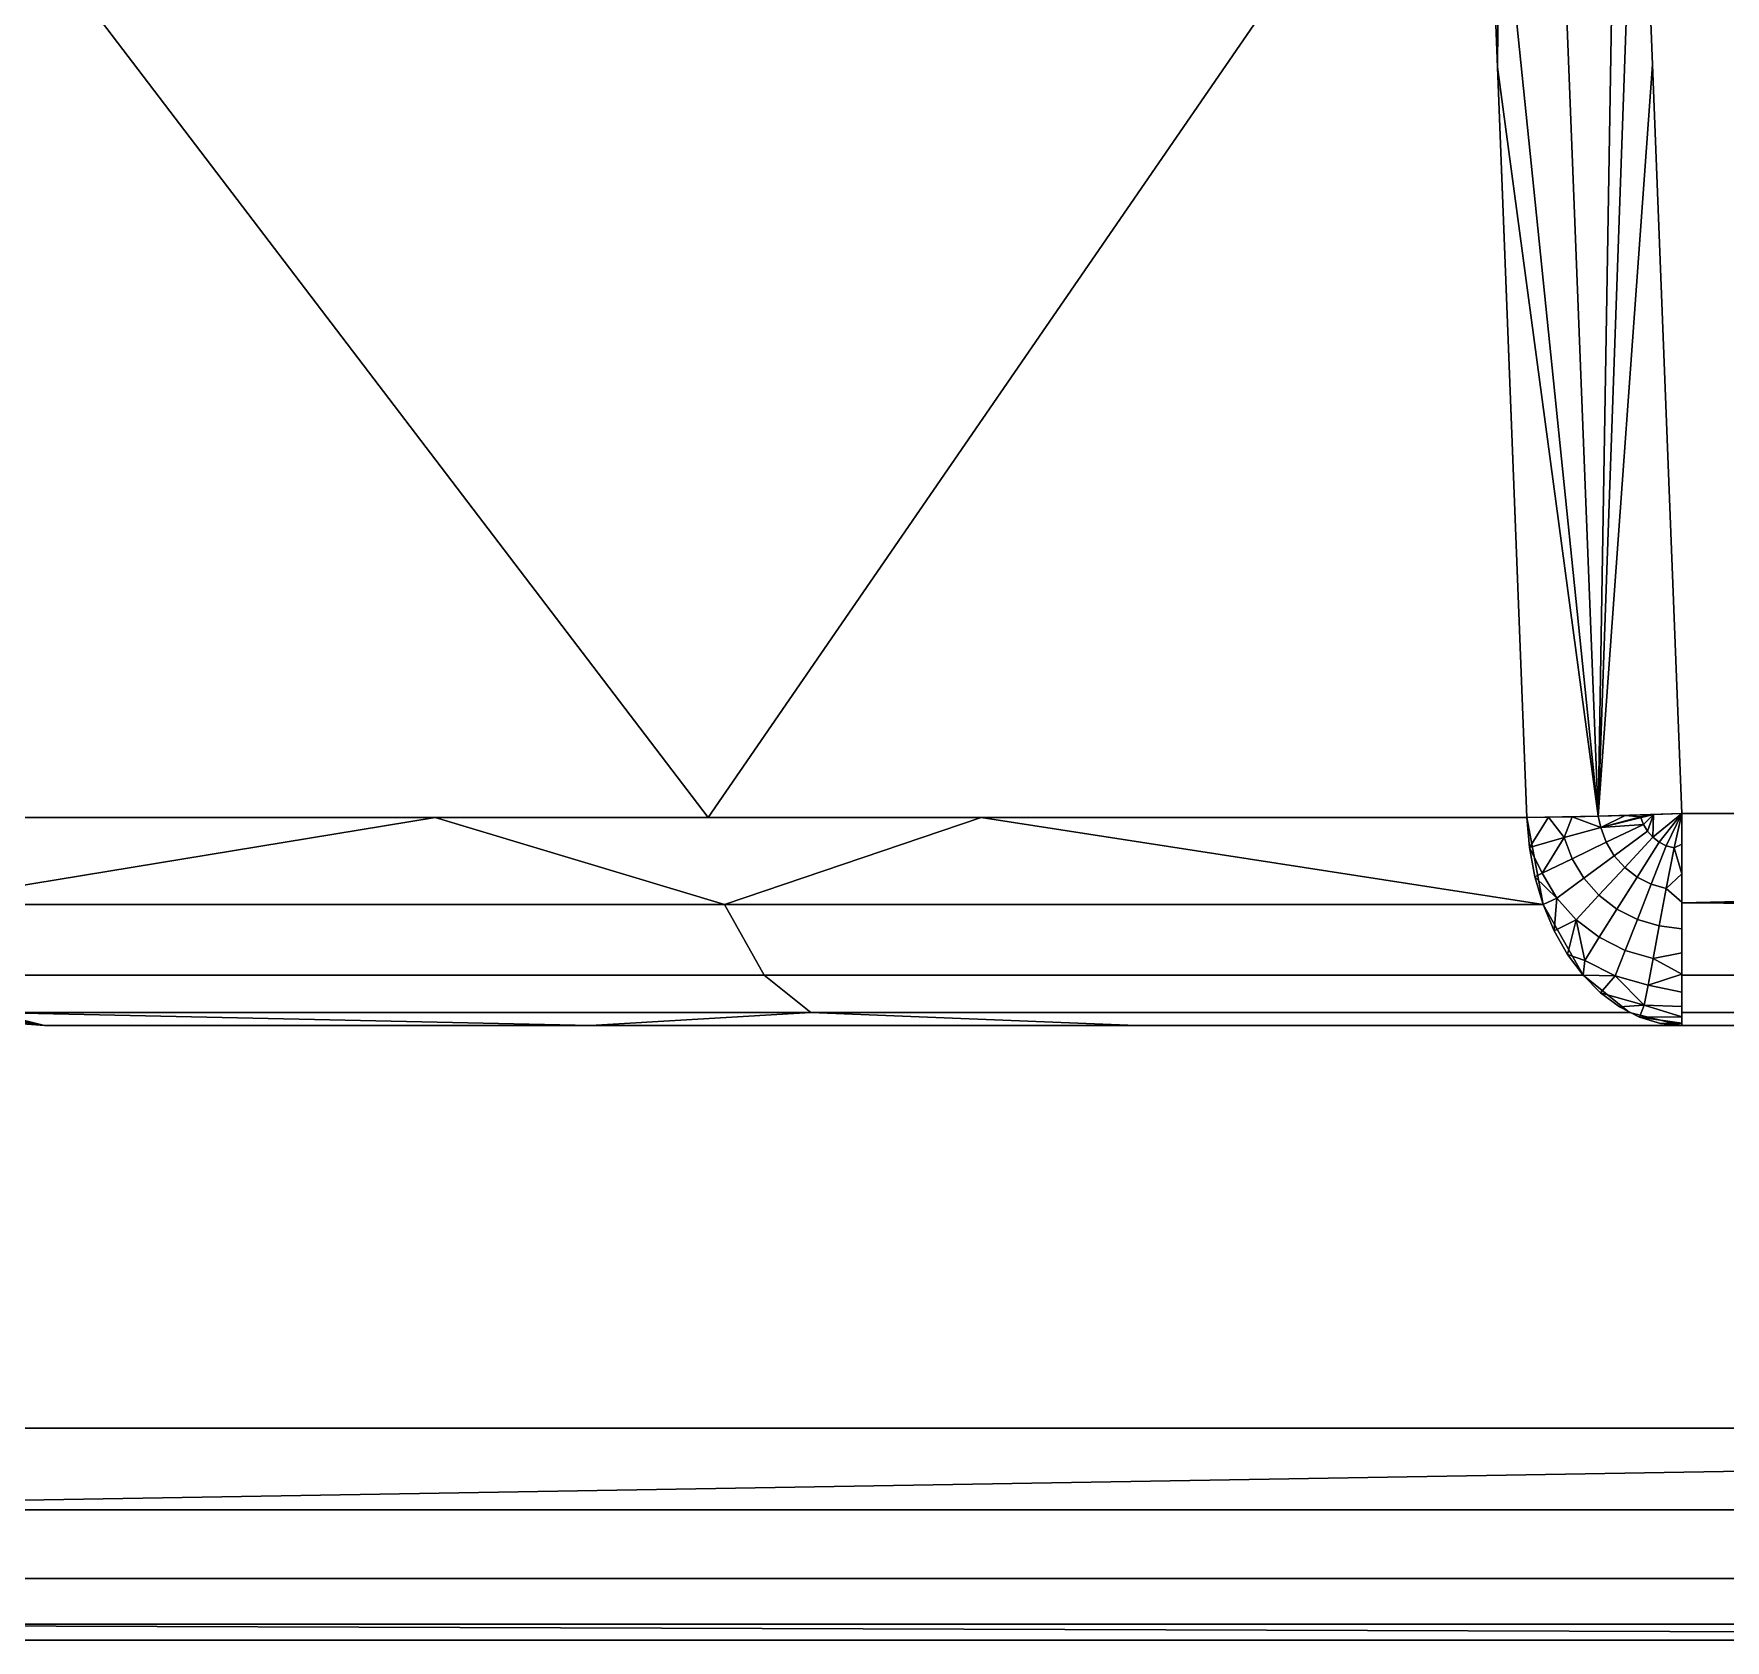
# Model space of a CAD drawing. Extents: x -111 to 113, y -26 to 0.
# Drawn here: x -109.158 to -105.307, y -7 to -3.342 of the extents above; entities that cross this region are included whole.
import ezdxf

# ---------------------------------------------------------------- set-up
doc = ezdxf.new("R2010")
doc.units = 0
doc.header["$MEASUREMENT"] = 0
doc.layers.add('METAL', color=9, linetype='CONTINUOUS')

msp = doc.modelspace()

# ---------------------------------------------------------------- linework, layer by layer
at = {"layer": 'METAL'}
for points in [[(-99.4629, -6.5174, -10.8192), (-110.4856, -6.5174, -10.8192), (-110.7132, 0, -11.0468), (-99.4629, 0, -11.0468)], [(-99.4629, 0, 12.4532), (-110.7132, 0, 12.4532), (-110.4856, -6.5174, 12.2256), (-99.4629, -6.5174, 12.2256)], [(-105.8927, -1.7087, -9.44), (-105.8927, -1.7087, -9.44), (-105.8257, -3.4174, -9.3803), (-105.7976, 0, -9.6079)], [(-105.8592, -2.5631, 10.8165), (-105.8592, -2.5631, 10.8165), (-105.7976, 0, 11.0143), (-105.5967, -5.1236, 10.8354)], [(-105.7976, 0, -9.6079), (-105.7976, 0, -9.6079), (-105.8257, -3.4174, -9.3803), (-105.5967, -5.1236, -9.429)], [(-105.5394, -1.7058, -9.5864), (-105.5394, -1.7058, -9.5864), (-105.7976, 0, -9.6079), (-105.5967, -5.1236, -9.429)], [(-105.506, -2.5587, 10.963), (-105.506, -2.5587, 10.963), (-105.5967, -5.1236, 10.8354), (-105.7976, 0, 11.0143)], [(-96.6487, -5.1174, -9.4673), (-105.4057, -5.1174, -9.4673), (-105.6063, 0, -9.646), (-96.6596, 0, -9.646)], [(-96.6596, 0, 11.0523), (-105.6063, 0, 11.0523), (-105.4057, -5.1174, 10.8736), (-96.6487, -5.1174, 10.8736)], [(-105.5394, -1.7058, -9.5864), (-105.5394, -1.7058, -9.5864), (-105.5967, -5.1236, -9.429), (-105.4725, -3.4116, -9.5268)], [(-109.5762, -2.5631, -5.6931), (-109.5762, -2.5631, -5.6931), (-107.6227, -5.1262, -7.4566), (-105.8592, -2.5631, -9.4101)], [(-109.4867, -5.1262, -5.5926), (-109.4867, -5.1262, -5.5926), (-107.6227, -5.1262, -7.4566), (-109.5762, -2.5631, -5.6931)], [(-107.6227, -5.1262, 8.863), (-107.6227, -5.1262, 8.863), (-109.5762, -2.5631, 7.0995), (-105.8592, -2.5631, 10.8165)], [(-107.6227, -5.1262, 8.863), (-107.6227, -5.1262, 8.863), (-109.4867, -5.1262, 6.999), (-109.5762, -2.5631, 7.0995)], [(-107.6227, -5.1262, -7.4566), (-107.6227, -5.1262, -7.4566), (-105.7588, -5.1262, -9.3206), (-105.8592, -2.5631, -9.4101)], [(-105.7588, -5.1262, 10.727), (-105.7588, -5.1262, 10.727), (-107.6227, -5.1262, 8.863), (-105.8592, -2.5631, 10.8165)], [(-105.7588, -5.1262, 10.727), (-105.7588, -5.1262, 10.727), (-105.8592, -2.5631, 10.8165), (-105.5967, -5.1236, 10.8354)], [(-105.506, -2.5587, 10.963), (-105.506, -2.5587, 10.963), (-105.4057, -5.1174, 10.8736), (-105.5967, -5.1236, 10.8354)], [(-105.5967, -5.1236, -9.429), (-105.5967, -5.1236, -9.429), (-105.8257, -3.4174, -9.3803), (-105.7588, -5.1262, -9.3206)], [(-105.4057, -5.1174, -9.4673), (-105.4057, -5.1174, -9.4673), (-105.4725, -3.4116, -9.5268), (-105.5967, -5.1236, -9.429)], [(-105.4708, -5.1199, 10.8693), (-105.4708, -5.1199, 10.8693), (-105.5905, -5.1494, 10.8359), (-105.5349, -5.1219, 10.8565)], [(-105.5905, -5.1494, 10.8359), (-105.5905, -5.1494, 10.8359), (-105.4708, -5.1199, 10.8693), (-105.4936, -5.1423, 10.8643)], [(-105.4999, -5.1252, -9.458), (-105.4999, -5.1252, -9.458), (-105.4708, -5.1199, -9.4629), (-105.5349, -5.1219, -9.4501)], [(-105.4708, -5.1199, -9.4629), (-105.4708, -5.1199, -9.4629), (-105.4999, -5.1252, -9.458), (-105.4936, -5.1423, -9.458)], [(-105.4936, -5.1423, -9.458), (-105.4936, -5.1423, -9.458), (-105.4842, -5.1579, -9.458), (-105.4708, -5.1199, -9.4629)], [(-105.4842, -5.1579, 10.8643), (-105.4842, -5.1579, 10.8643), (-105.4936, -5.1423, 10.8643), (-105.4708, -5.1199, 10.8693)], [(-105.4842, -5.1579, -9.458), (-105.4842, -5.1579, -9.458), (-105.4721, -5.1715, -9.458), (-105.4708, -5.1199, -9.4629)], [(-105.4721, -5.1715, 10.8643), (-105.4721, -5.1715, 10.8643), (-105.4842, -5.1579, 10.8643), (-105.4708, -5.1199, 10.8693)], [(-105.4576, -5.1826, -9.458), (-105.4576, -5.1826, -9.458), (-105.4057, -5.1174, -9.4673), (-105.4721, -5.1715, -9.458)], [(-105.4708, -5.1199, -9.4629), (-105.4708, -5.1199, -9.4629), (-105.4721, -5.1715, -9.458), (-105.4057, -5.1174, -9.4673)], [(-105.4576, -5.1826, 10.8643), (-105.4576, -5.1826, 10.8643), (-105.4721, -5.1715, 10.8643), (-105.4057, -5.1174, 10.8736)], [(-105.4708, -5.1199, 10.8693), (-105.4708, -5.1199, 10.8693), (-105.4057, -5.1174, 10.8736), (-105.4721, -5.1715, 10.8643)], [(-105.4576, -5.1826, -9.458), (-105.4576, -5.1826, -9.458), (-105.4413, -5.1908, -9.458), (-105.4057, -5.1174, -9.4673)], [(-105.4413, -5.1908, 10.8643), (-105.4413, -5.1908, 10.8643), (-105.4576, -5.1826, 10.8643), (-105.4057, -5.1174, 10.8736)], [(-105.4413, -5.1908, -9.458), (-105.4413, -5.1908, -9.458), (-105.4238, -5.1958, -9.458), (-105.4057, -5.1174, -9.4673)], [(-105.4057, -5.1174, 10.8736), (-105.4057, -5.1174, 10.8736), (-105.4238, -5.1958, 10.8643), (-105.4413, -5.1908, 10.8643)], [(-105.4057, -5.1868, -9.46), (-105.4057, -5.1868, -9.46), (-105.4057, -5.1174, -9.4673), (-105.4238, -5.1958, -9.458)], [(-105.4057, -5.1868, 10.8663), (-105.4057, -5.1868, 10.8663), (-105.4238, -5.1958, 10.8643), (-105.4057, -5.1174, 10.8736)], [(-105.4057, -5.1174, -9.4673), (-105.4057, -5.1174, -9.4673), (-105.4057, -5.3211, -9.416), (-96.6487, -5.1174, -9.4673)], [(-87.8979, -5.2966, -9.4273), (-87.8979, -5.2966, -9.4273), (-96.6487, -5.1174, -9.4673), (-105.4057, -5.3211, -9.416)], [(-105.4057, -5.3211, 10.8224), (-105.4057, -5.3211, 10.8224), (-96.6487, -5.1174, 10.8736), (-87.8979, -5.2966, 10.8336)], [(-96.6487, -5.1174, 10.8736), (-96.6487, -5.1174, 10.8736), (-105.4057, -5.3211, 10.8224), (-105.4057, -5.1174, 10.8736)], [(-109.4495, -5.3248, -5.5554), (-107.5855, -5.3248, -7.4194), (-108.2441, -5.1262, -6.8353), (-109.4867, -5.1262, -5.5926)], [(-109.4867, -5.1262, 6.999), (-109.4867, -5.1262, 6.999), (-108.2441, -5.1262, 8.2417), (-109.4495, -5.3248, 6.9617)], [(-107.5855, -5.3248, 8.8257), (-107.5855, -5.3248, 8.8257), (-109.4495, -5.3248, 6.9617), (-108.2441, -5.1262, 8.2417)], [(-107.0014, -5.1262, -8.078), (-107.0014, -5.1262, -8.078), (-108.2441, -5.1262, -6.8353), (-107.5855, -5.3248, -7.4194)], [(-108.2441, -5.1262, 8.2417), (-108.2441, -5.1262, 8.2417), (-107.0014, -5.1262, 9.4843), (-107.5855, -5.3248, 8.8257)], [(-107.5855, -5.3248, -7.4194), (-105.7215, -5.3248, -9.2834), (-105.7588, -5.1262, -9.3206), (-107.0014, -5.1262, -8.078)], [(-107.0014, -5.1262, 9.4843), (-107.0014, -5.1262, 9.4843), (-105.7215, -5.3248, 10.6897), (-107.5855, -5.3248, 8.8257)], [(-107.0014, -5.1262, 9.4843), (-107.0014, -5.1262, 9.4843), (-105.7588, -5.1262, 10.727), (-105.7215, -5.3248, 10.6897)], [(-105.7588, -5.1262, -9.3206), (-105.7588, -5.1262, -9.3206), (-105.7529, -5.1946, -9.3147), (-105.7096, -5.1257, -9.3637)], [(-105.7588, -5.1262, 10.727), (-105.7588, -5.1262, 10.727), (-105.7096, -5.1257, 10.7701), (-105.7529, -5.1946, 10.7211)], [(-105.6741, -5.1717, -9.3833), (-105.6741, -5.1717, -9.3833), (-105.7096, -5.1257, -9.3637), (-105.7529, -5.1946, -9.3147)], [(-105.7096, -5.1257, 10.7701), (-105.7096, -5.1257, 10.7701), (-105.6741, -5.1717, 10.7897), (-105.7529, -5.1946, 10.7211)], [(-105.6741, -5.1717, -9.3833), (-105.6741, -5.1717, -9.3833), (-105.6553, -5.1249, -9.4001), (-105.7096, -5.1257, -9.3637)], [(-105.6553, -5.1249, 10.8064), (-105.6553, -5.1249, 10.8064), (-105.6741, -5.1717, 10.7897), (-105.7096, -5.1257, 10.7701)], [(-105.6741, -5.1717, -9.3833), (-105.6741, -5.1717, -9.3833), (-105.5905, -5.1494, -9.4295), (-105.6553, -5.1249, -9.4001)], [(-105.6553, -5.1249, 10.8064), (-105.6553, -5.1249, 10.8064), (-105.5905, -5.1494, 10.8359), (-105.6741, -5.1717, 10.7897)], [(-105.656, -5.2204, -9.3833), (-105.5781, -5.1829, -9.4295), (-105.5905, -5.1494, -9.4295), (-105.6741, -5.1717, -9.3833)], [(-105.5781, -5.1829, 10.8359), (-105.656, -5.2204, 10.7897), (-105.6741, -5.1717, 10.7897), (-105.5905, -5.1494, 10.8359)], [(-105.6553, -5.1249, -9.4001), (-105.6553, -5.1249, -9.4001), (-105.5905, -5.1494, -9.4295), (-105.5967, -5.1236, -9.429)], [(-105.6553, -5.1249, 10.8064), (-105.6553, -5.1249, 10.8064), (-105.5967, -5.1236, 10.8354), (-105.5905, -5.1494, 10.8359)], [(-105.5967, -5.1236, -9.429), (-105.5967, -5.1236, -9.429), (-105.5905, -5.1494, -9.4295), (-105.5349, -5.1219, -9.4501)], [(-105.5349, -5.1219, 10.8565), (-105.5349, -5.1219, 10.8565), (-105.5905, -5.1494, 10.8359), (-105.5967, -5.1236, 10.8354)], [(-105.5349, -5.1219, -9.4501), (-105.5349, -5.1219, -9.4501), (-105.5905, -5.1494, -9.4295), (-105.4999, -5.1252, -9.458)], [(-105.5781, -5.1829, -9.4295), (-105.4936, -5.1423, -9.458), (-105.4999, -5.1252, -9.458), (-105.5905, -5.1494, -9.4295)], [(-105.4936, -5.1423, 10.8643), (-105.4936, -5.1423, 10.8643), (-105.5781, -5.1829, 10.8359), (-105.5905, -5.1494, 10.8359)], [(-105.5597, -5.2135, -9.4295), (-105.4842, -5.1579, -9.458), (-105.4936, -5.1423, -9.458), (-105.5781, -5.1829, -9.4295)], [(-105.4842, -5.1579, 10.8643), (-105.5597, -5.2135, 10.8359), (-105.5781, -5.1829, 10.8359), (-105.4936, -5.1423, 10.8643)], [(-105.5359, -5.2402, -9.4295), (-105.4721, -5.1715, -9.458), (-105.4842, -5.1579, -9.458), (-105.5597, -5.2135, -9.4295)], [(-105.4721, -5.1715, 10.8643), (-105.5359, -5.2402, 10.8359), (-105.5597, -5.2135, 10.8359), (-105.4842, -5.1579, 10.8643)], [(-105.6741, -5.1717, -9.3833), (-105.6741, -5.1717, -9.3833), (-105.7529, -5.1946, -9.3147), (-105.7243, -5.2532, -9.3211)], [(-105.7529, -5.1946, 10.7211), (-105.7529, -5.1946, 10.7211), (-105.6741, -5.1717, 10.7897), (-105.7243, -5.2532, 10.7275)], [(-105.7529, -5.1946, -9.3147), (-105.7529, -5.1946, -9.3147), (-105.7403, -5.2613, -9.3022), (-105.7243, -5.2532, -9.3211)], [(-105.7529, -5.1946, 10.7211), (-105.7529, -5.1946, 10.7211), (-105.7243, -5.2532, 10.7275), (-105.7403, -5.2613, 10.7086)], [(-105.6741, -5.1717, -9.3833), (-105.6741, -5.1717, -9.3833), (-105.7243, -5.2532, -9.3211), (-105.656, -5.2204, -9.3833)], [(-105.6741, -5.1717, 10.7897), (-105.6741, -5.1717, 10.7897), (-105.656, -5.2204, 10.7897), (-105.7243, -5.2532, 10.7275)], [(-105.6293, -5.2648, -9.3833), (-105.5597, -5.2135, -9.4295), (-105.5781, -5.1829, -9.4295), (-105.656, -5.2204, -9.3833)], [(-105.5597, -5.2135, 10.8359), (-105.6293, -5.2648, 10.7897), (-105.656, -5.2204, 10.7897), (-105.5781, -5.1829, 10.8359)], [(-105.5075, -5.262, -9.4295), (-105.4576, -5.1826, -9.458), (-105.4721, -5.1715, -9.458), (-105.5359, -5.2402, -9.4295)], [(-105.4576, -5.1826, 10.8643), (-105.5075, -5.262, 10.8359), (-105.5359, -5.2402, 10.8359), (-105.4721, -5.1715, 10.8643)], [(-105.4756, -5.2781, -9.4295), (-105.4413, -5.1908, -9.458), (-105.4576, -5.1826, -9.458), (-105.5075, -5.262, -9.4295)], [(-105.4413, -5.1908, 10.8643), (-105.4756, -5.2781, 10.8359), (-105.5075, -5.262, 10.8359), (-105.4576, -5.1826, 10.8643)], [(-105.4413, -5.288, -9.4295), (-105.4238, -5.1958, -9.458), (-105.4413, -5.1908, -9.458), (-105.4756, -5.2781, -9.4295)], [(-105.4238, -5.1958, 10.8643), (-105.4413, -5.288, 10.8359), (-105.4756, -5.2781, 10.8359), (-105.4413, -5.1908, 10.8643)], [(-105.4057, -5.1868, 10.8663), (-105.4057, -5.2545, 10.8495), (-105.4413, -5.288, 10.8359), (-105.4238, -5.1958, 10.8643)], [(-105.4238, -5.1958, -9.458), (-105.4238, -5.1958, -9.458), (-105.4413, -5.288, -9.4295), (-105.4057, -5.2545, -9.4431)], [(-105.4057, -5.2545, -9.4431), (-105.4057, -5.2545, -9.4431), (-105.4057, -5.1868, -9.46), (-105.4238, -5.1958, -9.458)], [(-105.6903, -5.3098, -9.3211), (-105.6293, -5.2648, -9.3833), (-105.656, -5.2204, -9.3833), (-105.7243, -5.2532, -9.3211)], [(-105.6293, -5.2648, 10.7897), (-105.6903, -5.3098, 10.7275), (-105.7243, -5.2532, 10.7275), (-105.656, -5.2204, 10.7897)], [(-105.5947, -5.3036, -9.3833), (-105.5359, -5.2402, -9.4295), (-105.5597, -5.2135, -9.4295), (-105.6293, -5.2648, -9.3833)], [(-105.5359, -5.2402, 10.8359), (-105.5947, -5.3036, 10.7897), (-105.6293, -5.2648, 10.7897), (-105.5597, -5.2135, 10.8359)], [(-105.7243, -5.2532, -9.3211), (-105.7243, -5.2532, -9.3211), (-105.7403, -5.2613, -9.3022), (-105.6903, -5.3098, -9.3211)], [(-105.7243, -5.2532, 10.7275), (-105.7243, -5.2532, 10.7275), (-105.6903, -5.3098, 10.7275), (-105.7403, -5.2613, 10.7086)], [(-105.6903, -5.3098, -9.3211), (-105.6903, -5.3098, -9.3211), (-105.7403, -5.2613, -9.3022), (-105.7215, -5.3249, -9.2833)], [(-105.7215, -5.3249, 10.6897), (-105.7215, -5.3249, 10.6897), (-105.7403, -5.2613, 10.7086), (-105.6903, -5.3098, 10.7275)], [(-105.6463, -5.3591, -9.3211), (-105.5947, -5.3036, -9.3833), (-105.6293, -5.2648, -9.3833), (-105.6903, -5.3098, -9.3211)], [(-105.5947, -5.3036, 10.7897), (-105.6463, -5.3591, 10.7275), (-105.6903, -5.3098, 10.7275), (-105.6293, -5.2648, 10.7897)], [(-105.5536, -5.3352, -9.3833), (-105.5075, -5.262, -9.4295), (-105.5359, -5.2402, -9.4295), (-105.5947, -5.3036, -9.3833)], [(-105.5075, -5.262, 10.8359), (-105.5536, -5.3352, 10.7897), (-105.5947, -5.3036, 10.7897), (-105.5359, -5.2402, 10.8359)], [(-105.5072, -5.3586, -9.3833), (-105.4756, -5.2781, -9.4295), (-105.5075, -5.262, -9.4295), (-105.5536, -5.3352, -9.3833)], [(-105.4756, -5.2781, 10.8359), (-105.5072, -5.3586, 10.7897), (-105.5536, -5.3352, 10.7897), (-105.5075, -5.262, 10.8359)], [(-105.4413, -5.288, -9.4295), (-105.4413, -5.288, -9.4295), (-105.4057, -5.3192, -9.417), (-105.4057, -5.2545, -9.4431)], [(-105.4057, -5.3192, 10.8233), (-105.4057, -5.3192, 10.8233), (-105.4413, -5.288, 10.8359), (-105.4057, -5.2545, 10.8495)], [(-105.6966, -5.3842, -9.2585), (-105.6966, -5.3842, -9.2585), (-105.6903, -5.3098, -9.3211), (-105.7215, -5.3249, -9.2833)], [(-105.6966, -5.3842, 10.6648), (-105.6966, -5.3842, 10.6648), (-105.7215, -5.3249, 10.6897), (-105.6903, -5.3098, 10.7275)], [(-105.6903, -5.3098, -9.3211), (-105.6903, -5.3098, -9.3211), (-105.6966, -5.3842, -9.2585), (-105.6463, -5.3591, -9.3211)], [(-105.6463, -5.3591, 10.7275), (-105.6463, -5.3591, 10.7275), (-105.6966, -5.3842, 10.6648), (-105.6903, -5.3098, 10.7275)], [(-105.5939, -5.3993, -9.3211), (-105.5536, -5.3352, -9.3833), (-105.5947, -5.3036, -9.3833), (-105.6463, -5.3591, -9.3211)], [(-105.5536, -5.3352, 10.7897), (-105.5939, -5.3993, 10.7275), (-105.6463, -5.3591, 10.7275), (-105.5947, -5.3036, 10.7897)], [(-105.4574, -5.3729, -9.3833), (-105.4413, -5.288, -9.4295), (-105.4756, -5.2781, -9.4295), (-105.5072, -5.3586, -9.3833)], [(-105.4413, -5.288, 10.8359), (-105.4574, -5.3729, 10.7897), (-105.5072, -5.3586, 10.7897), (-105.4756, -5.2781, 10.8359)], [(-105.4413, -5.288, -9.4295), (-105.4574, -5.3729, -9.3833), (-105.4057, -5.3796, -9.3821), (-105.4057, -5.3192, -9.417)], [(-105.4574, -5.3729, 10.7897), (-105.4413, -5.288, 10.8359), (-105.4057, -5.3192, 10.8233), (-105.4057, -5.3796, 10.7885)], [(-87.9036, -5.4597, -9.3149), (-87.9036, -5.4597, -9.3149), (-87.8979, -5.2966, -9.4273), (-105.4057, -5.3211, -9.416)], [(-87.8979, -5.2966, 10.8336), (-87.8979, -5.2966, 10.8336), (-87.9036, -5.4597, 10.7213), (-105.4057, -5.3211, 10.8224)], [(-107.5855, -5.3248, -7.4194), (-109.4495, -5.3248, -5.5554), (-109.3589, -5.4855, -5.4648), (-107.4949, -5.4855, -7.3288)], [(-109.4495, -5.3248, 6.9617), (-107.5855, -5.3248, 8.8257), (-107.4949, -5.4855, 8.7351), (-109.3589, -5.4855, 6.8711)], [(-105.7215, -5.3248, -9.2834), (-107.5855, -5.3248, -7.4194), (-107.4949, -5.4855, -7.3288), (-105.6309, -5.4855, -9.1927)], [(-107.5855, -5.3248, 8.8257), (-105.7215, -5.3248, 10.6897), (-105.6309, -5.4855, 10.5991), (-107.4949, -5.4855, 8.7351)], [(-105.5349, -5.4291, -9.3211), (-105.5072, -5.3586, -9.3833), (-105.5536, -5.3352, -9.3833), (-105.5939, -5.3993, -9.3211)], [(-105.5072, -5.3586, 10.7897), (-105.5349, -5.4291, 10.7275), (-105.5939, -5.3993, 10.7275), (-105.5536, -5.3352, 10.7897)], [(-105.4057, -5.4858, -9.2856), (-105.4057, -5.4858, -9.2856), (-87.9036, -5.4597, -9.3149), (-105.4057, -5.3211, -9.416)], [(-87.9036, -5.4597, 10.7213), (-87.9036, -5.4597, 10.7213), (-105.4057, -5.4858, 10.692), (-105.4057, -5.3211, 10.8224)], [(-105.6463, -5.3591, -9.3211), (-105.6463, -5.3591, -9.3211), (-105.6966, -5.3842, -9.2585), (-105.6662, -5.4381, -9.228)], [(-105.6662, -5.4381, 10.6344), (-105.6662, -5.4381, 10.6344), (-105.6966, -5.3842, 10.6648), (-105.6463, -5.3591, 10.7275)], [(-105.6662, -5.4381, -9.228), (-105.6662, -5.4381, -9.228), (-105.627, -5.4519, -9.2453), (-105.6463, -5.3591, -9.3211)], [(-105.6463, -5.3591, 10.7275), (-105.6463, -5.3591, 10.7275), (-105.627, -5.4519, 10.6517), (-105.6662, -5.4381, 10.6344)], [(-105.5939, -5.3993, -9.3211), (-105.5939, -5.3993, -9.3211), (-105.6463, -5.3591, -9.3211), (-105.627, -5.4519, -9.2453)], [(-105.627, -5.4519, 10.6517), (-105.627, -5.4519, 10.6517), (-105.6463, -5.3591, 10.7275), (-105.5939, -5.3993, 10.7275)], [(-105.4715, -5.4474, -9.3211), (-105.4574, -5.3729, -9.3833), (-105.5072, -5.3586, -9.3833), (-105.5349, -5.4291, -9.3211)], [(-105.4574, -5.3729, 10.7897), (-105.4715, -5.4474, 10.7275), (-105.5349, -5.4291, 10.7275), (-105.5072, -5.3586, 10.7897)], [(-105.4574, -5.3729, -9.3833), (-105.4715, -5.4474, -9.3211), (-105.4057, -5.4346, -9.3391), (-105.4057, -5.3796, -9.3821)], [(-105.4715, -5.4474, 10.7275), (-105.4574, -5.3729, 10.7897), (-105.4057, -5.3796, 10.7885), (-105.4057, -5.4346, 10.7455)], [(-105.5576, -5.487, -9.2453), (-105.5349, -5.4291, -9.3211), (-105.5939, -5.3993, -9.3211), (-105.627, -5.4519, -9.2453)], [(-105.5349, -5.4291, 10.7275), (-105.5576, -5.487, 10.6517), (-105.627, -5.4519, 10.6517), (-105.5939, -5.3993, 10.7275)], [(-105.483, -5.5085, -9.2453), (-105.4715, -5.4474, -9.3211), (-105.5349, -5.4291, -9.3211), (-105.5576, -5.487, -9.2453)], [(-105.4715, -5.4474, 10.7275), (-105.483, -5.5085, 10.6517), (-105.5576, -5.487, 10.6517), (-105.5349, -5.4291, 10.7275)], [(-105.6308, -5.4856, -9.1927), (-105.6308, -5.4856, -9.1927), (-105.627, -5.4519, -9.2453), (-105.6662, -5.4381, -9.228)], [(-105.6662, -5.4381, 10.6344), (-105.6662, -5.4381, 10.6344), (-105.627, -5.4519, 10.6517), (-105.6308, -5.4856, 10.599)], [(-105.6308, -5.4856, -9.1927), (-105.6308, -5.4856, -9.1927), (-105.5576, -5.487, -9.2453), (-105.627, -5.4519, -9.2453)], [(-105.5576, -5.487, 10.6517), (-105.5576, -5.487, 10.6517), (-105.6308, -5.4856, 10.599), (-105.627, -5.4519, 10.6517)], [(-105.4715, -5.4474, -9.3211), (-105.4715, -5.4474, -9.3211), (-105.483, -5.5085, -9.2453), (-105.4057, -5.483, -9.289)], [(-105.483, -5.5085, 10.6517), (-105.483, -5.5085, 10.6517), (-105.4715, -5.4474, 10.7275), (-105.4057, -5.483, 10.6953)], [(-105.4057, -5.483, -9.289), (-105.4057, -5.483, -9.289), (-105.4057, -5.4346, -9.3391), (-105.4715, -5.4474, -9.3211)], [(-105.4057, -5.4346, 10.7455), (-105.4057, -5.4346, 10.7455), (-105.4057, -5.483, 10.6953), (-105.4715, -5.4474, 10.7275)], [(-105.4057, -5.4858, -9.2856), (-105.4057, -5.4858, -9.2856), (-87.9073, -5.5663, -9.148), (-87.9036, -5.4597, -9.3149)], [(-87.9073, -5.5663, 10.5544), (-87.9073, -5.5663, 10.5544), (-105.4057, -5.4858, 10.692), (-87.9036, -5.4597, 10.7213)], [(-107.4949, -5.4855, -7.3288), (-109.3589, -5.4855, -5.4648), (-109.2533, -5.5705, -5.3592), (-107.3893, -5.5705, -7.2232)], [(-109.3589, -5.4855, 6.8711), (-107.4949, -5.4855, 8.7351), (-107.3893, -5.5705, 8.6296), (-109.2533, -5.5705, 6.7656)], [(-105.6309, -5.4855, -9.1927), (-107.4949, -5.4855, -7.3288), (-107.3893, -5.5705, -7.2232), (-105.5253, -5.5705, -9.0872)], [(-107.4949, -5.4855, 8.7351), (-105.6309, -5.4855, 10.5991), (-105.5253, -5.5705, 10.4936), (-107.3893, -5.5705, 8.6296)], [(-105.6308, -5.4856, -9.1927), (-105.6308, -5.4856, -9.1927), (-105.5911, -5.5257, -9.153), (-105.5576, -5.487, -9.2453)], [(-105.5576, -5.487, 10.6517), (-105.5576, -5.487, 10.6517), (-105.5911, -5.5257, 10.5594), (-105.6308, -5.4856, 10.599)], [(-105.5576, -5.487, -9.2453), (-105.5576, -5.487, -9.2453), (-105.5911, -5.5257, -9.153), (-105.4916, -5.5539, -9.1589)], [(-105.5911, -5.5257, 10.5594), (-105.5911, -5.5257, 10.5594), (-105.5576, -5.487, 10.6517), (-105.4916, -5.5539, 10.5653)], [(-105.4916, -5.5539, -9.1589), (-105.4916, -5.5539, -9.1589), (-105.483, -5.5085, -9.2453), (-105.5576, -5.487, -9.2453)], [(-105.5576, -5.487, 10.6517), (-105.5576, -5.487, 10.6517), (-105.483, -5.5085, 10.6517), (-105.4916, -5.5539, 10.5653)], [(-105.4057, -5.524, -9.2325), (-105.4057, -5.524, -9.2325), (-105.4057, -5.483, -9.289), (-105.483, -5.5085, -9.2453)], [(-105.4057, -5.483, 10.6953), (-105.4057, -5.483, 10.6953), (-105.4057, -5.524, 10.6389), (-105.483, -5.5085, 10.6517)], [(-105.4057, -5.5706, -9.1365), (-105.4057, -5.5706, -9.1365), (-87.9073, -5.5663, -9.148), (-105.4057, -5.4858, -9.2856)], [(-87.9073, -5.5663, 10.5544), (-87.9073, -5.5663, 10.5544), (-105.4057, -5.5706, 10.5429), (-105.4057, -5.4858, 10.692)], [(-105.4916, -5.5539, -9.1589), (-105.4916, -5.5539, -9.1589), (-105.5911, -5.5257, -9.153), (-105.548, -5.5577, -9.1098)], [(-105.4916, -5.5539, 10.5653), (-105.4916, -5.5539, 10.5653), (-105.548, -5.5577, 10.5162), (-105.5911, -5.5257, 10.5594)], [(-105.483, -5.5085, -9.2453), (-105.4916, -5.5539, -9.1589), (-105.4057, -5.5568, -9.1709), (-105.4057, -5.524, -9.2325)], [(-105.4916, -5.5539, 10.5653), (-105.483, -5.5085, 10.6517), (-105.4057, -5.524, 10.6389), (-105.4057, -5.5568, 10.5773)], [(-109.1337, -5.6, 6.6459), (-109.1337, -5.6, 6.6459), (-109.1337, -5.6, 0.7032), (-109.3026, -5.5706, 6.6459)], [(-109.3026, -5.5706, -5.2396), (-109.3026, -5.5706, -5.2396), (-109.1337, -5.6, 0.7032), (-109.1337, -5.6, -5.2396)], [(-109.3026, -5.5706, 6.6459), (-109.3026, -5.5706, 6.6459), (-109.1337, -5.6, 0.7032), (-109.3026, -5.5706, -5.2396)], [(-109.2533, -5.5705, -5.3592), (-109.2533, -5.5705, -5.3592), (-109.1337, -5.6, -5.2396), (-107.891, -5.6, -6.4822)], [(-107.3893, -5.5705, -7.2232), (-107.3893, -5.5705, -7.2232), (-109.2533, -5.5705, -5.3592), (-107.891, -5.6, -6.4822)], [(-107.891, -5.6, 7.8886), (-109.1337, -5.6, 6.6459), (-109.2533, -5.5705, 6.7656), (-107.3893, -5.5705, 8.6296)], [(-106.6483, -5.6, -7.7249), (-106.6483, -5.6, -7.7249), (-107.3893, -5.5705, -7.2232), (-107.891, -5.6, -6.4822)], [(-107.891, -5.6, 7.8886), (-107.891, -5.6, 7.8886), (-107.3893, -5.5705, 8.6296), (-106.6483, -5.6, 9.1313)], [(-106.6483, -5.6, -7.7249), (-105.4057, -5.6, -8.9676), (-105.5253, -5.5705, -9.0872), (-107.3893, -5.5705, -7.2232)], [(-107.3893, -5.5705, 8.6296), (-105.5253, -5.5705, 10.4936), (-105.4057, -5.6, 10.3739), (-106.6483, -5.6, 9.1313)], [(-105.4916, -5.5539, -9.1589), (-105.4916, -5.5539, -9.1589), (-105.548, -5.5577, -9.1098), (-105.5021, -5.5811, -9.0639)], [(-105.548, -5.5577, 10.5162), (-105.548, -5.5577, 10.5162), (-105.4916, -5.5539, 10.5653), (-105.5021, -5.5811, 10.4703)], [(-105.4916, -5.5539, -9.1589), (-105.4916, -5.5539, -9.1589), (-105.5021, -5.5811, -9.0639), (-105.4057, -5.5806, -9.1054)], [(-105.4057, -5.5806, 10.5118), (-105.4057, -5.5806, 10.5118), (-105.5021, -5.5811, 10.4703), (-105.4916, -5.5539, 10.5653)], [(-105.4057, -5.5951, -9.0371), (-105.4057, -5.5951, -9.0371), (-105.4057, -5.5806, -9.1054), (-105.5021, -5.5811, -9.0639)], [(-105.4057, -5.5806, 10.5118), (-105.4057, -5.5806, 10.5118), (-105.4057, -5.5951, 10.4435), (-105.5021, -5.5811, 10.4703)], [(-105.5021, -5.5811, -9.0639), (-105.5021, -5.5811, -9.0639), (-105.4543, -5.5952, -9.0162), (-105.4057, -5.5951, -9.0371)], [(-105.4543, -5.5952, 10.4226), (-105.4543, -5.5952, 10.4226), (-105.5021, -5.5811, 10.4703), (-105.4057, -5.5951, 10.4435)], [(-105.4057, -5.5806, -9.1054), (-105.4057, -5.5806, -9.1054), (-105.4057, -5.5568, -9.1709), (-105.4916, -5.5539, -9.1589)], [(-105.4916, -5.5539, 10.5653), (-105.4916, -5.5539, 10.5653), (-105.4057, -5.5568, 10.5773), (-105.4057, -5.5806, 10.5118)], [(-96.6571, -5.6, -8.9676), (-96.6571, -5.6, -8.9676), (-87.9073, -5.5663, -9.148), (-105.4057, -5.5706, -9.1365)], [(-87.9073, -5.5663, 10.5544), (-87.9073, -5.5663, 10.5544), (-96.6571, -5.6, 10.3739), (-105.4057, -5.5706, 10.5429)], [(-96.6571, -5.6, -8.9676), (-96.6571, -5.6, -8.9676), (-105.4057, -5.5706, -9.1365), (-105.4057, -5.6, -8.9676)], [(-105.4057, -5.5706, 10.5429), (-105.4057, -5.5706, 10.5429), (-96.6571, -5.6, 10.3739), (-105.4057, -5.6, 10.3739)], [(-109.1823, -5.5952, -5.2882), (-109.1823, -5.5952, -5.2882), (-109.2033, -5.5951, -5.2396), (-109.1337, -5.6, -5.2396)], [(-109.1337, -5.6, 6.6459), (-109.1337, -5.6, 6.6459), (-109.2033, -5.5951, 6.6459), (-109.1823, -5.5952, 6.6946)], [(-107.891, -5.6, -6.4822), (-107.891, -5.6, -6.4822), (-106.1015, -5.6, -6.2045), (-109.1337, -5.6, -5.2396)], [(-106.1015, -5.6, -6.2045), (-106.1015, -5.6, -3.4414), (-109.1337, -5.6, -3.2587), (-109.1337, -5.6, -5.2396)], [(-106.1015, -5.6, -3.4414), (-106.1015, -5.6, -0.6783), (-109.1337, -5.6, -1.2777), (-109.1337, -5.6, -3.2587)], [(-109.1337, -5.6, -1.2777), (-109.1337, -5.6, -1.2777), (-106.1015, -5.6, -0.6783), (-109.1337, -5.6, 0.7032)], [(-106.1015, -5.6, -0.6783), (-106.1015, -5.6, -0.6783), (-106.1015, -5.6, 2.0847), (-109.1337, -5.6, 0.7032)], [(-109.1337, -5.6, 4.665), (-109.1337, -5.6, 2.6841), (-106.1015, -5.6, 2.0847), (-106.1015, -5.6, 4.8478)], [(-106.1015, -5.6, 2.0847), (-106.1015, -5.6, 2.0847), (-109.1337, -5.6, 2.6841), (-109.1337, -5.6, 0.7032)], [(-106.1015, -5.6, 4.8478), (-106.1015, -5.6, 7.6109), (-109.1337, -5.6, 6.6459), (-109.1337, -5.6, 4.665)], [(-109.1337, -5.6, 6.6459), (-109.1337, -5.6, 6.6459), (-106.1015, -5.6, 7.6109), (-107.891, -5.6, 7.8886)], [(-106.1015, -5.6, -6.2045), (-106.1015, -5.6, -6.2045), (-107.891, -5.6, -6.4822), (-106.6483, -5.6, -7.7249)], [(-106.1015, -5.6, 7.6109), (-106.1015, -5.6, 7.6109), (-106.6483, -5.6, 9.1313), (-107.891, -5.6, 7.8886)], [(-106.6483, -5.6, -7.7249), (-106.6483, -5.6, -7.7249), (-105.4057, -5.6, -8.9676), (-106.1015, -5.6, -6.2045)], [(-105.4057, -5.6, 10.3739), (-105.4057, -5.6, 10.3739), (-106.6483, -5.6, 9.1313), (-106.1015, -5.6, 7.6109)], [(-106.1015, -5.6, -3.4414), (-106.1015, -5.6, -6.2045), (-103.0693, -5.6, -6.2045), (-103.0693, -5.6, -3.4414)], [(-106.1015, -5.6, -0.6783), (-106.1015, -5.6, -3.4414), (-103.0693, -5.6, -3.4414), (-103.0693, -5.6, -0.6783)], [(-106.1015, -5.6, 2.0847), (-106.1015, -5.6, -0.6783), (-103.0693, -5.6, -0.6783), (-103.0693, -5.6, 2.0847)], [(-106.1015, -5.6, 4.8478), (-106.1015, -5.6, 2.0847), (-103.0693, -5.6, 2.0847), (-103.0693, -5.6, 4.8478)], [(-106.1015, -5.6, 7.6109), (-106.1015, -5.6, 4.8478), (-103.0693, -5.6, 4.8478), (-103.0693, -5.6, 7.6109)], [(-105.4057, -5.6, -8.9676), (-103.2185, -5.6, -8.9676), (-103.0693, -5.6, -6.2045), (-106.1015, -5.6, -6.2045)], [(-103.2185, -5.6, 10.3739), (-105.4057, -5.6, 10.3739), (-106.1015, -5.6, 7.6109), (-103.0693, -5.6, 7.6109)], [(-105.4057, -5.6, -8.9676), (-105.4057, -5.6, -8.9676), (-105.4057, -5.5951, -9.0371), (-105.4543, -5.5952, -9.0162)], [(-105.4057, -5.5951, 10.4435), (-105.4057, -5.5951, 10.4435), (-105.4057, -5.6, 10.3739), (-105.4543, -5.5952, 10.4226)], [(-110.4856, -6.7034, -10.7763), (-110.4856, -6.7034, -10.7763), (-99.4629, -6.5174, -10.8192), (-110.4856, -6.5174, -10.8192)], [(-88.4402, -6.7034, -10.7763), (-88.4402, -6.7034, -10.7763), (-99.4629, -6.5174, -10.8192), (-110.4856, -6.7034, -10.7763)], [(-110.4856, -6.5174, 12.2256), (-110.4856, -6.5174, 12.2256), (-99.4629, -6.5174, 12.2256), (-110.4856, -6.7034, 12.1827)], [(-110.4856, -6.7034, 12.1827), (-110.4856, -6.7034, 12.1827), (-99.4629, -6.5174, 12.2256), (-88.4402, -6.7034, 12.1827)], [(-110.4856, -6.8597, -10.6669), (-88.4402, -6.8597, -10.6669), (-88.4402, -6.7034, -10.7763), (-110.4856, -6.7034, -10.7763)], [(-88.4402, -6.8597, 12.0732), (-110.4856, -6.8597, 12.0732), (-110.4856, -6.7034, 12.1827), (-88.4402, -6.7034, 12.1827)], [(-110.4856, -6.9636, -10.5068), (-88.4402, -6.9636, -10.5068), (-88.4402, -6.8597, -10.6669), (-110.4856, -6.8597, -10.6669)], [(-88.4402, -6.9636, 11.9132), (-110.4856, -6.9636, 11.9132), (-110.4856, -6.8597, 12.0732), (-88.4402, -6.8597, 12.0732)], [(-88.4402, -6.9636, -10.5068), (-88.4402, -6.9636, -10.5068), (-110.4856, -6.9636, -10.5068), (-99.4629, -7, -10.3195)], [(-99.4629, -7, -10.3195), (-99.4629, -7, -10.3195), (-110.4856, -6.9636, -10.5068), (-110.4856, -7, -10.3195)], [(-99.4629, -7, 11.7259), (-99.4629, -7, 11.7259), (-110.4856, -7, 11.7259), (-110.4856, -6.9636, 11.9132)], [(-88.4402, -7, 11.7259), (-99.4629, -7, 11.7259), (-110.4856, -6.9636, 11.9132), (-88.4402, -6.9636, 11.9132)], [(-110.4856, -7, 11.7259), (-110.4856, -7, -10.3195), (-88.4402, -7, -10.3195), (-88.4402, -7, 11.7259)]]:
    msp.add_3dface(points, dxfattribs=at)

doc.saveas('drawing.dxf')
